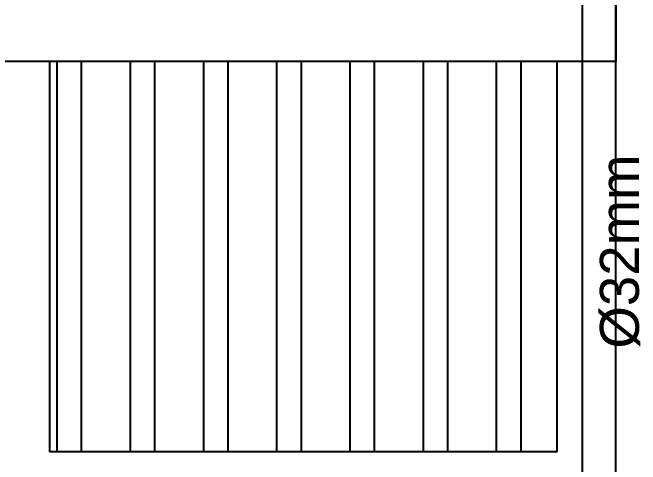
# Model space of a CAD drawing. Header units: millimetres. Extents: x 3923 to 4007, y 744 to 863.
# Drawn here: x 3938.466 to 3941.2, y 840.303 to 842.271 of the extents above; entities that cross this region are included whole.
import ezdxf
from ezdxf.enums import TextEntityAlignment as Align

# ---------------------------------------------------------------- set-up
doc = ezdxf.new("R2010")
doc.units = ezdxf.units.MM
for name, color, linetype in [('-HIDRO', 8, 'Continuous'), ('HID-TUBPRIMARIO', 5, 'Continuous'), ('TEXTO', 3, 'Continuous')]:
    doc.layers.add(name, color=color, linetype=linetype)
doc.styles.get("Standard").update_dxf_attribs({"font": 'arial.ttf'})

msp = doc.modelspace()

# ---------------------------------------------------------------- hatches: boundary and pattern name
at = {"layer": '-HIDRO', "linetype": 'Continuous'}
h = msp.add_hatch(dxfattribs=at)
h.set_pattern_fill('ANSI32', color=256, scale=0.8505, angle=45, style=0)
h.set_pattern_definition([(90, (4625.97082, -407.04896), (-0.3189375, 5e-17), []), (90, (4626.07714, -406.94265), (-0.3189375, 5e-17), [])])
h.paths.add_polyline_path([(3940.838, 840.3575), (3940.838, 842.0585), (3938.6267, 842.0585), (3938.6267, 840.3575)])

# ---------------------------------------------------------------- linework, layer by layer
at = {"layer": '-HIDRO'}
for p, q in [((3941.0931, 840.1023), (3941.0931, 842.3136)), ((3940.838, 842.0585), (3938.6267, 842.0585)), ((3938.6267, 842.0585), (3938.6267, 840.3575)), ((3940.838, 840.3575), (3940.838, 842.0585)), ((3940.838, 840.3575), (3938.6267, 840.3575))]:
    msp.add_line(p, q, dxfattribs=at)
msp.add_lwpolyline([(3938.3715, 846.6512), (3941.0931, 846.6512), (3941.0931, 842.0585), (3938.3715, 842.0585)], close=True, dxfattribs=at)
at = {"layer": 'HID-TUBPRIMARIO'}
msp.add_line((3940.9468, 842.6928), (3940.9468, 839.7357), dxfattribs=at)

# ---------------------------------------------------------------- texts
at = {"layer": 'TEXTO'}
msp.add_text('Ø32mm', height=0.1701, rotation=90, dxfattribs=at).set_placement((3941.109, 841.2302), align=Align.MIDDLE_CENTER)

doc.saveas('drawing.dxf')
